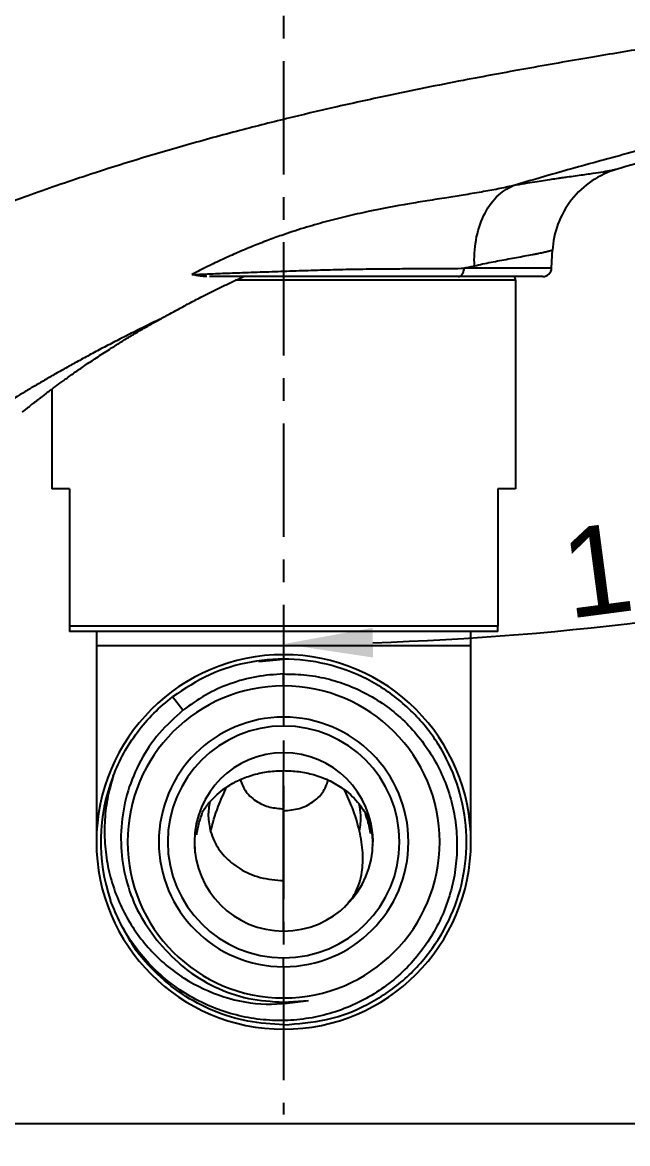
# Model space of a CAD drawing. Header units: millimetres. Extents: x 580 to 1174, y -1119 to -699.
# Drawn here: x 788 to 822, y -973.6 to -910.8 of the extents above; entities that cross this region are included whole.
import ezdxf

# ---------------------------------------------------------------- set-up
doc = ezdxf.new("R2010")
doc.units = ezdxf.units.MM
doc.header["$LTSCALE"] = 0.1
doc.linetypes.add('CENTERX2', pattern=[101.6, 63.5, -12.7, 12.7, -12.7])
doc.layers.get('0').update_dxf_attribs({"lineweight": 13})
doc.layers.add('CENTER', color=1, linetype='CENTERX2')
doc.layers.add('DIM', color=3, linetype='Continuous', lineweight=9)
doc.styles.get("Standard").update_dxf_attribs({"font": 'arial.ttf'})
doc.dimstyles.new('ISO-25', dxfattribs={"dimtxt": 2.5, "dimasz": 2.5, "dimexe": 1.25, "dimexo": 0.625, "dimtad": 1, "dimtxsty": 'Standard', "dimcen": 2.5, "dimadec": 0, "dimazin": 0, "dimtfac": 1, "dimtmove": 0, "dimatfit": 3, "dimfxl": 0, "dimarcsym": 0})

# ---------------------------------------------------------------- blocks, each defined once
blk = doc.blocks.new('*D66')
at = {"layer": 'Defpoints', "color": 0}
for p in [(840, -921.759), (735.48, -972.522), (840, -989.428)]:
    blk.add_point(p, dxfattribs=at)
at = {"layer": 'DIM', "color": 3, "linetype": 'ByBlock', "lineweight": -2}
for p, q in [((840, -922.384), (840, -990.678)), ((735.48, -973.147), (735.48, -990.678)), ((740.48, -989.428), (835, -989.428))]:
    blk.add_line(p, q, dxfattribs=at)
at = {"layer": 'DIM', "color": 3}
for points in [[(740.48, -988.595), (740.48, -990.262), (735.48, -989.428)], [(835, -988.595), (835, -990.262), (840, -989.428)]]:
    blk.add_solid(points, dxfattribs=at)
at = {"layer": 'DIM', "color": 3, "insert": (787.74, -985.799), "char_height": 5, "attachment_point": 5}
blk.add_mtext('104,5', dxfattribs=at)
blk = doc.blocks.new('*D67')
at = {"layer": 'Defpoints', "color": 0}
for p in [(735.48, -972.522), (853.602, -972.522), (853.602, -1006.513)]:
    blk.add_point(p, dxfattribs=at)
at = {"layer": 'DIM', "color": 3, "linetype": 'ByBlock', "lineweight": -2}
for p, q in [((735.48, -973.147), (735.48, -1007.763)), ((853.602, -973.147), (853.602, -1007.763)), ((740.48, -1006.513), (848.602, -1006.513))]:
    blk.add_line(p, q, dxfattribs=at)
at = {"layer": 'DIM', "color": 3}
for points in [[(740.48, -1005.68), (740.48, -1007.347), (735.48, -1006.513)], [(848.602, -1005.68), (848.602, -1007.347), (853.602, -1006.513)]]:
    blk.add_solid(points, dxfattribs=at)
at = {"layer": 'DIM', "color": 3, "insert": (794.541, -1002.884), "char_height": 5, "attachment_point": 5}
blk.add_mtext('118,1', dxfattribs=at)
blk = doc.blocks.new('*D68')
at = {"layer": 'Defpoints', "color": 0}
for p in [(802.687, -862.139), (833.503, -897.513), (816.904, -945.004), (802.687, -972.007), (853.602, -972.522)]:
    blk.add_point(p, dxfattribs=at)
at = {"layer": 'DIM', "color": 3, "linetype": 'ByBlock', "lineweight": -2}
blk.add_arc((802.687, -782.503), 163.122, 271.75629, 283.24342, dxfattribs=at)
at = {"layer": 'DIM', "color": 3}
for points in [[(839.853, -940.479), (840.26, -942.095), (844.906, -940.067)], [(807.699, -946.382), (807.674, -944.715), (802.687, -945.625)]]:
    blk.add_solid(points, dxfattribs=at)
at = {"layer": 'DIM', "color": 3, "insert": (823.564, -941.079), "char_height": 5, "attachment_point": 5, "rotation": 7.49986}
blk.add_mtext('15°', dxfattribs=at)
blk = doc.blocks.new('*D69')
at = {"layer": 'Defpoints', "color": 0}
for p in [(840, -921.759), (879.439, -921.759), (759.27, -972.52)]:
    blk.add_point(p, dxfattribs=at)
at = {"layer": 'DIM', "color": 3, "linetype": 'ByBlock', "lineweight": -2}
for p, q in [((840.625, -921.759), (880.689, -921.759)), ((879.439, -967.52), (879.439, -926.759)), ((759.895, -972.52), (880.689, -972.52))]:
    blk.add_line(p, q, dxfattribs=at)
at = {"layer": 'DIM', "color": 3}
for points in [[(878.606, -926.759), (880.272, -926.759), (879.439, -921.759)], [(878.606, -967.52), (880.272, -967.52), (879.439, -972.52)]]:
    blk.add_solid(points, dxfattribs=at)
at = {"layer": 'DIM', "color": 3, "insert": (875.809, -947.14), "char_height": 5, "attachment_point": 5, "rotation": 90}
blk.add_mtext('50,8', dxfattribs=at)
blk = doc.blocks.new('*D70')
at = {"layer": 'Defpoints', "color": 0}
for p in [(819.961, -853.48), (899.792, -853.48), (759.369, -972.504)]:
    blk.add_point(p, dxfattribs=at)
at = {"layer": 'DIM', "color": 3, "linetype": 'ByBlock', "lineweight": -2}
for p, q in [((820.586, -853.48), (901.042, -853.48)), ((899.792, -967.504), (899.792, -858.48)), ((759.994, -972.504), (901.042, -972.504))]:
    blk.add_line(p, q, dxfattribs=at)
at = {"layer": 'DIM', "color": 3}
for points in [[(898.959, -858.48), (900.626, -858.48), (899.792, -853.48)], [(898.959, -967.504), (900.626, -967.504), (899.792, -972.504)]]:
    blk.add_solid(points, dxfattribs=at)
at = {"layer": 'DIM', "color": 3, "insert": (896.615, -912.992), "char_height": 5, "attachment_point": 5, "rotation": 90}
blk.add_mtext('119', dxfattribs=at)

msp = doc.modelspace()

# ---------------------------------------------------------------- linework, layer by layer
at = {"color": 7, "linetype": 'Continuous', "lineweight": 25}
for p, q in [((817.712, -924.548), (817.767, -923.494)), ((817.712, -924.548), (817.767, -923.494)), ((815.687, -925.222), (799.993, -925.222)), ((815.687, -925.222), (799.993, -925.222)), ((817.213, -925.022), (812.473, -925.022)), ((817.213, -925.022), (812.473, -925.022)), ((815.687, -925.222), (815.687, -936.922)), ((815.687, -925.222), (815.687, -936.922)), ((789.687, -931.334), (789.687, -936.922)), ((789.687, -931.334), (789.687, -936.922)), ((790.687, -936.922), (789.687, -936.922)), ((790.687, -936.922), (789.687, -936.922)), ((790.687, -936.922), (790.687, -944.622)), ((790.687, -936.922), (790.687, -944.622)), ((815.687, -936.922), (814.687, -936.922)), ((814.687, -936.922), (814.687, -944.622)), ((815.687, -936.922), (814.687, -936.922)), ((814.687, -936.922), (814.687, -944.622)), ((814.687, -944.622), (790.687, -944.622)), ((814.687, -944.622), (790.687, -944.622)), ((814.687, -944.922), (790.687, -944.922)), ((814.687, -944.922), (790.687, -944.922)), ((792.187, -944.922), (792.187, -945.722)), ((792.187, -944.922), (792.187, -945.722)), ((802.687, -944.922), (802.687, -945.722)), ((802.687, -944.922), (802.687, -945.722)), ((813.187, -945.722), (813.187, -944.922)), ((813.187, -945.722), (813.187, -944.922)), ((792.187, -945.722), (792.187, -956.722)), ((802.687, -945.722), (792.187, -945.722)), ((792.187, -945.722), (792.187, -956.722)), ((802.687, -945.722), (792.187, -945.722)), ((802.687, -945.722), (802.687, -946.222)), ((813.187, -945.722), (802.687, -945.722)), ((802.687, -945.722), (802.687, -946.222)), ((813.187, -945.722), (802.687, -945.722)), ((813.187, -956.722), (813.187, -945.722)), ((813.187, -956.722), (813.187, -945.722)), ((801.287, -946.61), (802.687, -946.472)), ((801.287, -946.61), (802.687, -946.472)), ((802.687, -947.972), (802.687, -947.303)), ((802.687, -947.972), (802.687, -947.303)), ((797.039, -949.339), (796.459, -948.581)), ((797.039, -949.339), (796.459, -948.581)), ((802.687, -949.722), (802.687, -950.222)), ((802.687, -949.722), (802.687, -950.222)), ((802.687, -951.722), (802.687, -952.722)), ((802.687, -951.722), (802.687, -952.722)), ((802.687, -954.867), (802.687, -952.722)), ((802.687, -954.867), (802.687, -952.722)), ((802.687, -954.971), (802.687, -954.867)), ((802.687, -954.971), (802.687, -954.867)), ((807.276, -955.133), (807.485, -955.594)), ((807.276, -955.133), (807.485, -955.594)), ((797.725, -957.335), (797.702, -956.909)), ((797.725, -957.335), (797.702, -956.909)), ((802.687, -963.722), (802.687, -963.222)), ((802.687, -963.722), (802.687, -963.222)), ((802.687, -965.472), (802.687, -965.713)), ((802.687, -965.472), (802.687, -965.713)), ((802.687, -965.713), (804.071, -965.606)), ((802.687, -965.713), (804.071, -965.606))]:
    msp.add_line(p, q, dxfattribs=at)
at = {"color": 8, "linetype": 'Continuous', "lineweight": 25}
msp.add_line((817.712, -924.548), (812.809, -924.548), dxfattribs=at)
msp.add_line((817.712, -924.548), (812.809, -924.548), dxfattribs=at)
at = {"color": 7, "linetype": 'Continuous', "lineweight": 25}
for centre, radius, start, end in [((817.213, -924.522), 0.5, 270, 357), ((817.213, -924.522), 0.5, 270, 357), ((815.387, -925.222), 0.3, 0, 41.81031), ((815.387, -925.222), 0.3, 0, 41.81031), ((802.687, -956.722), 10.5, 90, 270), ((802.687, -956.722), 10.5, 90, 270), ((802.687, -956.722), 10.5, 270, 90), ((802.687, -956.722), 10.5, 270, 90), ((802.687, -956.722), 8.75, 90, 270), ((802.687, -956.722), 8.75, 90, 270), ((802.687, -956.722), 8.75, 270, 90), ((802.687, -956.722), 8.75, 270, 90), ((802.687, -956.722), 7, 90, 270), ((802.687, -956.722), 7, 90, 270), ((802.687, -956.722), 7, 270, 90), ((802.687, -956.722), 7, 270, 90), ((802.687, -956.722), 6.5, 90, 270), ((802.687, -956.722), 6.5, 90, 270), ((802.687, -956.722), 6.5, 270, 90), ((802.687, -956.722), 6.5, 270, 90), ((802.687, -956.722), 5, 90, 270), ((802.687, -956.722), 5, 90, 270), ((802.687, -956.722), 5, 270, 90), ((802.687, -956.722), 5, 270, 90), ((802.687, -956.722), 10.25, 158.87341, 198.65242), ((802.687, -956.722), 10.25, 158.87341, 198.65242)]:
    msp.add_arc(centre, radius, start, end, dxfattribs=at)
for points, knots in [([(854.704, -909.278), (854.703, -909.278), (854.701, -909.279), (854.691, -909.28), (854.676, -909.28), (854.655, -909.279), (854.628, -909.279), (854.595, -909.278), (854.556, -909.279), (854.511, -909.279), (854.459, -909.279), (854.402, -909.28), (854.338, -909.281), (854.268, -909.282), (854.096, -909.285), (853.769, -909.291), (853.194, -909.297), (852.502, -909.284), (851.694, -909.266), (850.69, -909.248), (849.546, -909.236), (848.214, -909.224), (846.721, -909.192), (845.343, -909.175), (844.17, -909.192), (842.831, -909.236), (841.4, -909.339), (839.825, -909.52), (838.033, -909.767), (836.113, -910.078), (834.078, -910.417), (832.496, -910.679), (830.798, -910.957), (828.638, -911.302), (826.057, -911.712), (823.024, -912.209), (819.792, -912.747), (816.309, -913.353), (812.495, -914.057), (808.907, -914.781), (805.611, -915.504), (802.799, -916.172), (799.979, -916.886), (796.305, -917.888), (792.453, -919.066), (788.795, -920.319), (785.717, -921.462), (782.831, -922.628), (780.281, -923.756), (778.369, -924.653), (776.914, -925.368), (775.511, -926.087), (774.599, -926.581), (774.15, -926.824)], [0, 0, 0, 0, 0.005057, 0.009975, 0.014808, 0.019564, 0.024246, 0.028857, 0.033394, 0.037854, 0.042243, 0.046567, 0.050825, 0.055014, 0.059134, 0.078515, 0.095955, 0.110133, 0.126877, 0.141946, 0.15846, 0.176087, 0.194314, 0.213224, 0.223881, 0.233835, 0.257695, 0.27064, 0.285137, 0.316037, 0.333152, 0.351369, 0.367498, 0.388362, 0.421501, 0.451231, 0.486791, 0.526409, 0.564366, 0.610928, 0.643547, 0.672359, 0.703382, 0.736637, 0.794239, 0.832248, 0.860359, 0.899293, 0.931801, 0.949556, 0.96684, 0.983654, 1, 1, 1, 1]), ([(854.704, -909.278), (854.703, -909.278), (854.701, -909.279), (854.691, -909.28), (854.676, -909.28), (854.655, -909.279), (854.628, -909.279), (854.595, -909.278), (854.556, -909.279), (854.511, -909.279), (854.459, -909.279), (854.402, -909.28), (854.338, -909.281), (854.268, -909.282), (854.096, -909.285), (853.769, -909.291), (853.194, -909.297), (852.502, -909.284), (851.694, -909.266), (850.69, -909.248), (849.546, -909.236), (848.214, -909.224), (846.721, -909.192), (845.343, -909.175), (844.17, -909.192), (842.831, -909.236), (841.4, -909.339), (839.825, -909.52), (838.033, -909.767), (836.113, -910.078), (834.078, -910.417), (832.496, -910.679), (830.798, -910.957), (828.638, -911.302), (826.057, -911.712), (823.024, -912.209), (819.792, -912.747), (816.309, -913.353), (812.495, -914.057), (808.907, -914.781), (805.611, -915.504), (802.799, -916.172), (799.979, -916.886), (796.305, -917.888), (792.453, -919.066), (788.795, -920.319), (785.717, -921.462), (782.831, -922.628), (780.281, -923.756), (778.369, -924.653), (776.914, -925.368), (775.511, -926.087), (774.599, -926.581), (774.15, -926.824)], [0, 0, 0, 0, 0.005057, 0.009975, 0.014808, 0.019564, 0.024246, 0.028857, 0.033394, 0.037854, 0.042243, 0.046567, 0.050825, 0.055014, 0.059134, 0.078515, 0.095955, 0.110133, 0.126877, 0.141946, 0.15846, 0.176087, 0.194314, 0.213224, 0.223881, 0.233835, 0.257695, 0.27064, 0.285137, 0.316037, 0.333152, 0.351369, 0.367498, 0.388362, 0.421501, 0.451231, 0.486791, 0.526409, 0.564366, 0.610928, 0.643547, 0.672359, 0.703382, 0.736637, 0.794239, 0.832248, 0.860359, 0.899293, 0.931801, 0.949556, 0.96684, 0.983654, 1, 1, 1, 1]), ([(821.327, -919.015), (821.324, -919.016), (821.32, -919.017), (821.304, -919.021), (821.281, -919.027), (821.254, -919.034), (821.221, -919.041), (821.175, -919.052), (821.095, -919.069), (820.906, -919.107), (820.514, -919.175), (819.872, -919.269), (819.198, -919.362), (818.643, -919.44), (818.307, -919.488), (818.015, -919.53), (817.678, -919.58), (817.252, -919.644), (816.756, -919.722), (816.185, -919.815), (815.761, -919.89), (815.54, -919.929)], [0, 0, 0, 0, 0.0284411, 0.0556739, 0.0816667, 0.1064108, 0.1299069, 0.1561228, 0.1936325, 0.2563716, 0.3791359, 0.4994519, 0.619914, 0.6811082, 0.7156284, 0.7431056, 0.7841733, 0.830369, 0.8817081, 0.9382086, 1, 1, 1, 1]), ([(821.327, -919.015), (821.324, -919.016), (821.32, -919.017), (821.304, -919.021), (821.281, -919.027), (821.254, -919.034), (821.221, -919.041), (821.175, -919.052), (821.095, -919.069), (820.906, -919.107), (820.514, -919.175), (819.872, -919.269), (819.198, -919.362), (818.643, -919.44), (818.307, -919.488), (818.015, -919.53), (817.678, -919.58), (817.252, -919.644), (816.756, -919.722), (816.185, -919.815), (815.761, -919.89), (815.54, -919.929)], [0, 0, 0, 0, 0.0284411, 0.0556739, 0.0816667, 0.1064108, 0.1299069, 0.1561228, 0.1936325, 0.2563716, 0.3791359, 0.4994519, 0.619914, 0.6811082, 0.7156284, 0.7431056, 0.7841733, 0.830369, 0.8817081, 0.9382086, 1, 1, 1, 1]), ([(821.327, -919.015), (820.866, -919.153), (820.404, -919.365), (819.546, -919.939), (819.153, -920.301), (818.5, -921.132), (818.241, -921.6), (817.886, -922.567), (817.79, -923.065), (817.765, -923.544)], [0, 0, 0, 0, 0.25, 0.25, 0.5, 0.5, 0.75, 0.75, 1, 1, 1, 1]), ([(821.327, -919.015), (820.866, -919.153), (820.404, -919.365), (819.546, -919.939), (819.153, -920.301), (818.5, -921.132), (818.241, -921.6), (817.886, -922.567), (817.79, -923.065), (817.765, -923.544)], [0, 0, 0, 0, 0.25, 0.25, 0.5, 0.5, 0.75, 0.75, 1, 1, 1, 1]), ([(815.54, -919.929), (815.406, -919.959), (815.13, -920.02), (814.701, -920.108), (814.248, -920.194), (813.6, -920.311), (812.796, -920.445), (811.784, -920.606), (810.772, -920.766), (809.304, -921.009), (807.787, -921.289), (806.215, -921.641), (805.009, -921.947), (803.797, -922.299), (802.716, -922.654), (801.764, -923), (800.941, -923.322), (800.105, -923.673), (799.257, -924.054), (798.399, -924.462), (797.83, -924.754), (797.542, -924.901)], [0, 0, 0, 0, 0.024228, 0.049581, 0.076082, 0.103756, 0.16208, 0.213291, 0.273669, 0.329586, 0.453439, 0.518715, 0.582814, 0.647926, 0.715083, 0.759507, 0.805182, 0.852103, 0.900252, 0.94956, 1, 1, 1, 1]), ([(815.54, -919.929), (815.406, -919.959), (815.13, -920.02), (814.701, -920.108), (814.248, -920.194), (813.6, -920.311), (812.796, -920.445), (811.784, -920.606), (810.772, -920.766), (809.304, -921.009), (807.787, -921.289), (806.215, -921.641), (805.009, -921.947), (803.797, -922.299), (802.716, -922.654), (801.764, -923), (800.941, -923.322), (800.105, -923.673), (799.257, -924.054), (798.399, -924.462), (797.83, -924.754), (797.542, -924.901)], [0, 0, 0, 0, 0.024228, 0.049581, 0.076082, 0.103756, 0.16208, 0.213291, 0.273669, 0.329586, 0.453439, 0.518715, 0.582814, 0.647926, 0.715083, 0.759507, 0.805182, 0.852103, 0.900252, 0.94956, 1, 1, 1, 1]), ([(813.386, -924.434), (813.362, -923.955), (813.388, -923.457), (813.558, -922.491), (813.703, -922.024), (814.099, -921.197), (814.349, -920.838), (814.912, -920.27), (815.224, -920.062), (815.54, -919.929)], [0, 0, 0, 0, 0.25, 0.25, 0.5, 0.5, 0.75, 0.75, 1, 1, 1, 1]), ([(813.386, -924.434), (813.362, -923.955), (813.388, -923.457), (813.558, -922.491), (813.703, -922.024), (814.099, -921.197), (814.349, -920.838), (814.912, -920.27), (815.224, -920.062), (815.54, -919.929)], [0, 0, 0, 0, 0.25, 0.25, 0.5, 0.5, 0.75, 0.75, 1, 1, 1, 1]), ([(817.765, -923.544), (817.764, -923.544), (817.762, -923.545), (817.747, -923.55), (817.723, -923.558), (817.686, -923.569), (817.636, -923.583), (817.572, -923.6), (817.493, -923.62), (817.396, -923.643), (817.282, -923.669), (817.148, -923.699), (816.993, -923.731), (816.817, -923.767), (816.562, -923.816), (816.215, -923.88), (815.764, -923.962), (815.293, -924.048), (814.812, -924.137), (814.331, -924.23), (813.86, -924.327), (813.54, -924.399), (813.386, -924.434)], [0, 0, 0, 0, 0.030798, 0.06288, 0.096249, 0.130907, 0.166853, 0.204088, 0.242615, 0.282432, 0.32354, 0.36594, 0.409631, 0.454615, 0.500889, 0.586897, 0.667986, 0.744163, 0.815439, 0.881826, 0.94334, 1, 1, 1, 1]), ([(817.765, -923.544), (817.764, -923.544), (817.762, -923.545), (817.747, -923.55), (817.723, -923.558), (817.686, -923.569), (817.636, -923.583), (817.572, -923.6), (817.493, -923.62), (817.396, -923.643), (817.282, -923.669), (817.148, -923.699), (816.993, -923.731), (816.817, -923.767), (816.562, -923.816), (816.215, -923.88), (815.764, -923.962), (815.293, -924.048), (814.812, -924.137), (814.331, -924.23), (813.86, -924.327), (813.54, -924.399), (813.386, -924.434)], [0, 0, 0, 0, 0.030798, 0.06288, 0.096249, 0.130907, 0.166853, 0.204088, 0.242615, 0.282432, 0.32354, 0.36594, 0.409631, 0.454615, 0.500889, 0.586897, 0.667986, 0.744163, 0.815439, 0.881826, 0.94334, 1, 1, 1, 1]), ([(797.542, -924.901), (797.587, -924.901), (797.68, -924.901), (797.827, -924.898), (797.986, -924.893), (798.155, -924.887), (798.336, -924.879), (798.528, -924.87), (798.835, -924.855), (799.262, -924.837), (799.814, -924.815), (800.625, -924.787), (801.702, -924.751), (803.047, -924.702), (804.426, -924.658), (805.859, -924.618), (807.366, -924.59), (808.791, -924.581), (809.917, -924.569), (810.656, -924.568), (811.141, -924.567), (811.601, -924.57), (812.165, -924.573), (812.576, -924.557), (812.809, -924.548)], [0, 0, 0, 0, 0.009373, 0.019314, 0.029836, 0.040948, 0.052657, 0.064967, 0.077878, 0.111461, 0.145931, 0.181269, 0.262421, 0.344915, 0.429039, 0.5168, 0.61137, 0.714083, 0.794944, 0.841037, 0.870866, 0.900655, 0.943589, 1, 1, 1, 1]), ([(797.542, -924.901), (797.587, -924.901), (797.68, -924.901), (797.827, -924.898), (797.986, -924.893), (798.155, -924.887), (798.336, -924.879), (798.528, -924.87), (798.835, -924.855), (799.262, -924.837), (799.814, -924.815), (800.625, -924.787), (801.702, -924.751), (803.047, -924.702), (804.426, -924.658), (805.859, -924.618), (807.366, -924.59), (808.791, -924.581), (809.917, -924.569), (810.656, -924.568), (811.141, -924.567), (811.601, -924.57), (812.165, -924.573), (812.576, -924.557), (812.809, -924.548)], [0, 0, 0, 0, 0.009373, 0.019314, 0.029836, 0.040948, 0.052657, 0.064967, 0.077878, 0.111461, 0.145931, 0.181269, 0.262421, 0.344915, 0.429039, 0.5168, 0.61137, 0.714083, 0.794944, 0.841037, 0.870866, 0.900655, 0.943589, 1, 1, 1, 1]), ([(812.473, -925.022), (812.511, -925.022), (812.553, -925.011), (812.633, -924.966), (812.672, -924.93), (812.737, -924.838), (812.763, -924.783), (812.798, -924.666), (812.807, -924.605), (812.809, -924.548)], [0, 0, 0, 0, 0.25, 0.25, 0.5, 0.5, 0.75, 0.75, 1, 1, 1, 1]), ([(812.473, -925.022), (812.511, -925.022), (812.553, -925.011), (812.633, -924.966), (812.672, -924.93), (812.737, -924.838), (812.763, -924.783), (812.798, -924.666), (812.807, -924.605), (812.809, -924.548)], [0, 0, 0, 0, 0.25, 0.25, 0.5, 0.5, 0.75, 0.75, 1, 1, 1, 1]), ([(813.386, -924.434), (813.294, -924.454), (813.105, -924.496), (812.909, -924.53), (812.809, -924.548)], [0, 0, 0, 0, 0.490586, 1, 1, 1, 1]), ([(813.386, -924.434), (813.294, -924.454), (813.105, -924.496), (812.909, -924.53), (812.809, -924.548)], [0, 0, 0, 0, 0.490586, 1, 1, 1, 1]), ([(795.758, -927.407), (795.863, -927.349), (796.072, -927.233), (796.391, -927.058), (796.713, -926.882), (797.038, -926.707), (797.367, -926.531), (797.699, -926.356), (798.12, -926.137), (798.63, -925.878), (799.231, -925.582), (799.83, -925.296), (800.234, -925.113), (800.434, -925.022)], [0, 0, 0, 0, 0.071888, 0.143722, 0.215527, 0.287327, 0.359148, 0.431016, 0.502955, 0.629971, 0.755055, 0.87835, 1, 1, 1, 1]), ([(795.758, -927.407), (795.863, -927.349), (796.072, -927.233), (796.391, -927.058), (796.713, -926.882), (797.038, -926.707), (797.367, -926.531), (797.699, -926.356), (798.12, -926.137), (798.63, -925.878), (799.231, -925.582), (799.83, -925.296), (800.234, -925.113), (800.434, -925.022)], [0, 0, 0, 0, 0.071888, 0.143722, 0.215527, 0.287327, 0.359148, 0.431016, 0.502955, 0.629971, 0.755055, 0.87835, 1, 1, 1, 1]), ([(798.374, -925.012), (798.257, -925.009), (797.966, -924.999), (797.7, -924.938), (797.542, -924.901)], [0, 0, 0, 0, 0.403333, 1, 1, 1, 1]), ([(798.374, -925.012), (798.257, -925.009), (797.966, -924.999), (797.7, -924.938), (797.542, -924.901)], [0, 0, 0, 0, 0.403333, 1, 1, 1, 1]), ([(812.473, -925.022), (812.382, -925.022), (812.2, -925.022), (811.919, -925.022), (811.631, -925.022), (811.336, -925.022), (811.033, -925.022), (810.724, -925.022), (810.407, -925.022), (810.083, -925.022), (809.752, -925.022), (808.985, -925.022), (807.728, -925.022), (806.258, -925.022), (805.035, -925.022), (804.114, -925.022), (803.166, -925.022), (802.233, -925.022), (801.446, -925.022), (800.824, -925.022), (800.292, -925.022), (799.72, -925.022), (799.108, -925.022), (798.721, -925.022), (798.535, -925.022)], [0, 0, 0, 0, 0.024291, 0.048651, 0.073099, 0.09765, 0.122323, 0.147132, 0.172094, 0.197225, 0.222542, 0.248058, 0.370896, 0.496877, 0.555398, 0.621646, 0.684304, 0.747185, 0.810254, 0.84339, 0.873407, 0.918501, 0.960672, 1, 1, 1, 1]), ([(812.473, -925.022), (812.382, -925.022), (812.2, -925.022), (811.919, -925.022), (811.631, -925.022), (811.336, -925.022), (811.033, -925.022), (810.724, -925.022), (810.407, -925.022), (810.083, -925.022), (809.752, -925.022), (808.985, -925.022), (807.728, -925.022), (806.258, -925.022), (805.035, -925.022), (804.114, -925.022), (803.166, -925.022), (802.233, -925.022), (801.446, -925.022), (800.824, -925.022), (800.292, -925.022), (799.72, -925.022), (799.108, -925.022), (798.721, -925.022), (798.535, -925.022)], [0, 0, 0, 0, 0.024291, 0.048651, 0.073099, 0.09765, 0.122323, 0.147132, 0.172094, 0.197225, 0.222542, 0.248058, 0.370896, 0.496877, 0.555398, 0.621646, 0.684304, 0.747185, 0.810254, 0.84339, 0.873407, 0.918501, 0.960672, 1, 1, 1, 1]), ([(795.758, -927.407), (795.465, -927.548), (794.89, -927.827), (794.045, -928.248), (793.233, -928.662), (792.454, -929.069), (791.707, -929.468), (790.994, -929.857), (790.314, -930.236), (789.667, -930.604), (789.054, -930.959), (788.475, -931.302), (787.659, -931.792), (786.613, -932.441), (785.35, -933.259), (784.137, -934.078), (782.975, -934.897), (781.864, -935.711), (781.15, -936.263), (780.799, -936.535)], [0, 0, 0, 0, 0.0554591, 0.1091454, 0.1610281, 0.2110705, 0.259234, 0.3054843, 0.3497914, 0.3921287, 0.432473, 0.4708039, 0.5071049, 0.5951224, 0.6808926, 0.7643389, 0.8453896, 0.9239678, 1, 1, 1, 1]), ([(795.758, -927.407), (795.465, -927.548), (794.89, -927.827), (794.045, -928.248), (793.233, -928.662), (792.454, -929.069), (791.707, -929.468), (790.994, -929.857), (790.314, -930.236), (789.667, -930.604), (789.054, -930.959), (788.475, -931.302), (787.659, -931.792), (786.613, -932.441), (785.35, -933.259), (784.137, -934.078), (782.975, -934.897), (781.864, -935.711), (781.15, -936.263), (780.799, -936.535)], [0, 0, 0, 0, 0.0554591, 0.1091454, 0.1610281, 0.2110705, 0.259234, 0.3054843, 0.3497914, 0.3921287, 0.432473, 0.4708039, 0.5071049, 0.5951224, 0.6808926, 0.7643389, 0.8453896, 0.9239678, 1, 1, 1, 1]), ([(788.04, -932.607), (788.04, -932.607), (788.042, -932.605), (788.054, -932.596), (788.074, -932.58), (788.103, -932.557), (788.139, -932.528), (788.184, -932.493), (788.237, -932.45), (788.299, -932.401), (788.369, -932.346), (788.449, -932.283), (788.537, -932.214), (788.635, -932.137), (788.743, -932.053), (788.86, -931.962), (788.988, -931.864), (789.126, -931.758), (789.275, -931.644), (789.436, -931.523), (789.607, -931.394), (789.791, -931.257), (789.986, -931.113), (790.195, -930.96), (790.508, -930.733), (790.946, -930.42), (791.538, -930.008), (792.193, -929.566), (792.834, -929.149), (793.438, -928.767), (793.986, -928.431), (794.554, -928.091), (795.144, -927.749), (795.552, -927.521), (795.758, -927.407)], [0, 0, 0, 0, 0.02001, 0.040132, 0.060379, 0.080764, 0.101299, 0.121999, 0.142877, 0.163948, 0.18523, 0.206737, 0.228488, 0.250502, 0.272799, 0.2954, 0.318326, 0.341602, 0.365251, 0.389299, 0.413773, 0.4387, 0.464108, 0.490027, 0.516487, 0.576518, 0.638114, 0.701725, 0.767806, 0.813914, 0.860041, 0.906337, 0.952945, 1, 1, 1, 1]), ([(788.04, -932.607), (788.04, -932.607), (788.042, -932.605), (788.054, -932.596), (788.074, -932.58), (788.103, -932.557), (788.139, -932.528), (788.184, -932.493), (788.237, -932.45), (788.299, -932.401), (788.369, -932.346), (788.449, -932.283), (788.537, -932.214), (788.635, -932.137), (788.743, -932.053), (788.86, -931.962), (788.988, -931.864), (789.126, -931.758), (789.275, -931.644), (789.436, -931.523), (789.607, -931.394), (789.791, -931.257), (789.986, -931.113), (790.195, -930.96), (790.508, -930.733), (790.946, -930.42), (791.538, -930.008), (792.193, -929.566), (792.834, -929.149), (793.438, -928.767), (793.986, -928.431), (794.554, -928.091), (795.144, -927.749), (795.552, -927.521), (795.758, -927.407)], [0, 0, 0, 0, 0.02001, 0.040132, 0.060379, 0.080764, 0.101299, 0.121999, 0.142877, 0.163948, 0.18523, 0.206737, 0.228488, 0.250502, 0.272799, 0.2954, 0.318326, 0.341602, 0.365251, 0.389299, 0.413773, 0.4387, 0.464108, 0.490027, 0.516487, 0.576518, 0.638114, 0.701725, 0.767806, 0.813914, 0.860041, 0.906337, 0.952945, 1, 1, 1, 1]), ([(790.687, -944.622), (790.687, -944.634), (790.687, -944.659), (790.687, -944.707), (790.687, -944.787), (790.687, -944.901), (790.687, -944.913), (790.687, -944.922)], [0, 0, 0, 0, 0.038584, 0.080492, 0.166478, 0.392925, 1, 1, 1, 1]), ([(790.687, -944.622), (790.687, -944.634), (790.687, -944.659), (790.687, -944.707), (790.687, -944.787), (790.687, -944.901), (790.687, -944.913), (790.687, -944.922)], [0, 0, 0, 0, 0.038584, 0.080492, 0.166478, 0.392925, 1, 1, 1, 1]), ([(814.687, -944.922), (814.687, -944.913), (814.687, -944.901), (814.687, -944.786), (814.687, -944.707), (814.687, -944.659), (814.687, -944.634), (814.687, -944.622)], [0, 0, 0, 0, 0.6070575, 0.8344018, 0.9202345, 0.9617165, 1, 1, 1, 1]), ([(814.687, -944.922), (814.687, -944.913), (814.687, -944.901), (814.687, -944.786), (814.687, -944.707), (814.687, -944.659), (814.687, -944.634), (814.687, -944.622)], [0, 0, 0, 0, 0.6070575, 0.8344018, 0.9202345, 0.9617165, 1, 1, 1, 1]), ([(802.687, -966.972), (803.498, -966.916), (805.118, -966.804), (807.413, -965.919), (809.443, -964.56), (811.095, -962.751), (812.277, -960.607), (812.921, -958.245), (812.992, -955.798), (812.487, -953.403), (811.433, -951.193), (809.889, -949.293), (807.942, -947.809), (805.701, -946.824), (803.29, -946.391), (800.852, -946.545), (798.491, -947.237), (797.136, -948.133), (796.459, -948.581)], [0, 0, 0, 0, 0.0625, 0.125, 0.1875, 0.25, 0.3125, 0.375, 0.4375, 0.5, 0.5625, 0.625, 0.6875, 0.75, 0.8125, 0.875, 0.9375, 1, 1, 1, 1]), ([(802.687, -966.972), (803.498, -966.916), (805.118, -966.804), (807.413, -965.919), (809.443, -964.56), (811.095, -962.751), (812.277, -960.607), (812.921, -958.245), (812.992, -955.798), (812.487, -953.403), (811.433, -951.193), (809.889, -949.293), (807.942, -947.809), (805.701, -946.824), (803.29, -946.391), (800.852, -946.545), (798.491, -947.237), (797.136, -948.133), (796.459, -948.581)], [0, 0, 0, 0, 0.0625, 0.125, 0.1875, 0.25, 0.3125, 0.375, 0.4375, 0.5, 0.5625, 0.625, 0.6875, 0.75, 0.8125, 0.875, 0.9375, 1, 1, 1, 1]), ([(802.687, -947.303), (803.119, -947.311), (803.982, -947.328), (805.26, -947.578), (806.496, -947.989), (807.667, -948.57), (808.751, -949.307), (809.727, -950.187), (810.575, -951.196), (811.279, -952.314), (811.826, -953.52), (812.203, -954.794), (812.403, -956.111), (812.421, -957.447), (812.257, -958.775), (811.911, -960.073), (811.389, -961.314), (810.701, -962.475), (809.858, -963.534), (808.876, -964.471), (807.773, -965.266), (806.567, -965.905), (805.283, -966.374), (803.942, -966.664), (802.572, -966.769), (801.196, -966.684), (799.841, -966.412), (798.533, -965.956), (797.296, -965.324), (796.154, -964.526), (795.129, -963.578), (794.244, -962.494), (793.501, -961.301), (793.151, -960.434), (792.976, -960)], [0, 0, 0, 0, 0.029972, 0.060026, 0.090163, 0.120382, 0.150684, 0.181068, 0.211534, 0.242083, 0.272715, 0.303429, 0.334225, 0.365104, 0.396065, 0.427109, 0.458236, 0.489444, 0.520736, 0.552109, 0.583565, 0.615104, 0.646725, 0.678429, 0.710215, 0.742083, 0.774034, 0.806068, 0.838184, 0.870382, 0.902663, 0.935026, 0.967472, 1, 1, 1, 1]), ([(802.687, -947.303), (803.119, -947.311), (803.982, -947.328), (805.26, -947.578), (806.496, -947.989), (807.667, -948.57), (808.751, -949.307), (809.727, -950.187), (810.575, -951.196), (811.279, -952.314), (811.826, -953.52), (812.203, -954.794), (812.403, -956.111), (812.421, -957.447), (812.257, -958.775), (811.911, -960.073), (811.389, -961.314), (810.701, -962.475), (809.858, -963.534), (808.876, -964.471), (807.773, -965.266), (806.567, -965.905), (805.283, -966.374), (803.942, -966.664), (802.572, -966.769), (801.196, -966.684), (799.841, -966.412), (798.533, -965.956), (797.296, -965.324), (796.154, -964.526), (795.129, -963.578), (794.244, -962.494), (793.501, -961.301), (793.151, -960.434), (792.976, -960)], [0, 0, 0, 0, 0.029972, 0.060026, 0.090163, 0.120382, 0.150684, 0.181068, 0.211534, 0.242083, 0.272715, 0.303429, 0.334225, 0.365104, 0.396065, 0.427109, 0.458236, 0.489444, 0.520736, 0.552109, 0.583565, 0.615104, 0.646725, 0.678429, 0.710215, 0.742083, 0.774034, 0.806068, 0.838184, 0.870382, 0.902663, 0.935026, 0.967472, 1, 1, 1, 1]), ([(802.687, -947.303), (802.176, -947.337), (801.155, -947.405), (799.675, -947.825), (798.274, -948.446), (797.45, -949.042), (797.039, -949.339)], [0, 0, 0, 0, 0.251239, 0.501652, 0.751239, 1, 1, 1, 1]), ([(802.687, -947.303), (802.176, -947.337), (801.155, -947.405), (799.675, -947.825), (798.274, -948.446), (797.45, -949.042), (797.039, -949.339)], [0, 0, 0, 0, 0.251239, 0.501652, 0.751239, 1, 1, 1, 1]), ([(793.126, -953.027), (793.312, -952.596), (793.685, -951.735), (794.463, -950.557), (795.375, -949.48), (796.097, -948.881), (796.459, -948.581)], [0, 0, 0, 0, 0.25, 0.5, 0.75, 1, 1, 1, 1]), ([(793.126, -953.027), (793.312, -952.596), (793.685, -951.735), (794.463, -950.557), (795.375, -949.48), (796.097, -948.881), (796.459, -948.581)], [0, 0, 0, 0, 0.25, 0.5, 0.75, 1, 1, 1, 1]), ([(797.039, -949.339), (796.577, -949.754), (795.656, -950.58), (794.624, -952.134), (793.905, -953.838), (793.546, -955.647), (793.551, -957.484), (793.926, -959.271), (794.627, -960.959), (795.355, -961.922), (795.718, -962.403)], [0, 0, 0, 0, 0.1268132, 0.2531084, 0.3788856, 0.5041446, 0.6288856, 0.7531084, 0.8768133, 1, 1, 1, 1]), ([(797.039, -949.339), (796.577, -949.754), (795.656, -950.58), (794.624, -952.134), (793.905, -953.838), (793.546, -955.647), (793.551, -957.484), (793.926, -959.271), (794.627, -960.959), (795.355, -961.922), (795.718, -962.403)], [0, 0, 0, 0, 0.1268132, 0.2531084, 0.3788856, 0.5041446, 0.6288856, 0.7531084, 0.8768133, 1, 1, 1, 1]), ([(793.126, -953.027), (793.006, -953.457), (792.767, -954.314), (792.625, -955.64), (792.647, -956.96), (792.842, -958.256), (793.202, -959.506), (793.887, -961.073), (795.105, -962.823), (797.036, -964.451), (799.284, -965.492), (801.697, -965.951), (803.284, -965.721), (804.071, -965.606)], [0, 0, 0, 0, 0.066389, 0.132271, 0.197645, 0.262511, 0.326869, 0.39072, 0.516627, 0.640509, 0.762365, 0.882195, 1, 1, 1, 1]), ([(793.126, -953.027), (793.006, -953.457), (792.767, -954.314), (792.625, -955.64), (792.647, -956.96), (792.842, -958.256), (793.202, -959.506), (793.887, -961.073), (795.105, -962.823), (797.036, -964.451), (799.284, -965.492), (801.697, -965.951), (803.284, -965.721), (804.071, -965.606)], [0, 0, 0, 0, 0.066389, 0.132271, 0.197645, 0.262511, 0.326869, 0.39072, 0.516627, 0.640509, 0.762365, 0.882195, 1, 1, 1, 1]), ([(800.245, -953.227), (800.496, -953.128), (800.994, -952.931), (801.831, -952.758), (802.405, -952.734), (802.687, -952.722)], [0, 0, 0, 0, 0.341079, 0.67544, 1, 1, 1, 1]), ([(800.245, -953.227), (800.496, -953.128), (800.994, -952.931), (801.831, -952.758), (802.405, -952.734), (802.687, -952.722)], [0, 0, 0, 0, 0.341079, 0.67544, 1, 1, 1, 1]), ([(802.687, -952.722), (802.97, -952.733), (803.545, -952.757), (804.396, -952.94), (804.927, -953.134), (805.185, -953.253), (805.188, -953.254)], [0, 0, 0, 0, 0.315889, 0.641442, 0.996411, 1, 1, 1, 1]), ([(802.687, -952.722), (802.97, -952.733), (803.545, -952.757), (804.396, -952.94), (804.927, -953.134), (805.185, -953.253), (805.188, -953.254)], [0, 0, 0, 0, 0.315889, 0.641442, 0.996411, 1, 1, 1, 1]), ([(798.549, -954.476), (798.816, -954.2), (799.101, -953.904), (799.475, -953.653), (799.499, -953.637)], [0, 0, 0, 0, 0.936656, 1, 1, 1, 1]), ([(798.549, -954.476), (798.816, -954.2), (799.101, -953.904), (799.475, -953.653), (799.499, -953.637)], [0, 0, 0, 0, 0.936656, 1, 1, 1, 1]), ([(798.589, -956.14), (798.713, -955.679), (798.931, -954.86), (799.326, -954.009), (799.499, -953.637)], [0, 0, 0, 0, 0.564132, 1, 1, 1, 1]), ([(798.589, -956.14), (798.713, -955.679), (798.931, -954.86), (799.326, -954.009), (799.499, -953.637)], [0, 0, 0, 0, 0.564132, 1, 1, 1, 1]), ([(799.499, -953.637), (799.722, -953.501), (799.96, -953.356), (800.228, -953.235), (800.245, -953.227)], [0, 0, 0, 0, 0.937097, 1, 1, 1, 1]), ([(799.499, -953.637), (799.722, -953.501), (799.96, -953.356), (800.228, -953.235), (800.245, -953.227)], [0, 0, 0, 0, 0.937097, 1, 1, 1, 1]), ([(800.245, -953.228), (800.34, -953.465), (800.54, -953.971), (801.169, -954.486), (801.908, -954.809), (802.424, -954.847), (802.687, -954.867)], [0, 0, 0, 0, 0.241593, 0.514925, 0.751724, 1, 1, 1, 1]), ([(800.245, -953.228), (800.34, -953.465), (800.54, -953.971), (801.169, -954.486), (801.908, -954.809), (802.424, -954.847), (802.687, -954.867)], [0, 0, 0, 0, 0.241593, 0.514925, 0.751724, 1, 1, 1, 1]), ([(802.687, -954.971), (802.987, -954.946), (803.569, -954.898), (804.325, -954.524), (804.921, -953.982), (805.098, -953.498), (805.188, -953.254)], [0, 0, 0, 0, 0.2726307, 0.5297728, 0.7625266, 1, 1, 1, 1]), ([(802.687, -954.971), (802.987, -954.946), (803.569, -954.898), (804.325, -954.524), (804.921, -953.982), (805.098, -953.498), (805.188, -953.254)], [0, 0, 0, 0, 0.2726307, 0.5297728, 0.7625266, 1, 1, 1, 1]), ([(805.188, -953.254), (805.452, -953.39), (805.773, -953.556), (806.042, -953.753), (806.089, -953.787)], [0, 0, 0, 0, 0.824921, 1, 1, 1, 1]), ([(805.188, -953.254), (805.452, -953.39), (805.773, -953.556), (806.042, -953.753), (806.089, -953.787)], [0, 0, 0, 0, 0.824921, 1, 1, 1, 1]), ([(806.089, -953.787), (806.244, -953.911), (806.56, -954.163), (806.798, -954.447), (806.92, -954.592)], [0, 0, 0, 0, 0.489868, 1, 1, 1, 1]), ([(806.943, -956.111), (806.827, -955.682), (806.622, -954.921), (806.251, -954.132), (806.089, -953.787)], [0, 0, 0, 0, 0.562853, 1, 1, 1, 1]), ([(806.089, -953.787), (806.244, -953.911), (806.56, -954.163), (806.798, -954.447), (806.92, -954.592)], [0, 0, 0, 0, 0.489868, 1, 1, 1, 1]), ([(806.943, -956.111), (806.827, -955.682), (806.622, -954.921), (806.251, -954.132), (806.089, -953.787)], [0, 0, 0, 0, 0.562853, 1, 1, 1, 1]), ([(798.143, -955.054), (798.156, -955.032), (798.271, -954.834), (798.418, -954.644), (798.549, -954.476)], [0, 0, 0, 0, 0.115101, 1, 1, 1, 1]), ([(798.143, -955.054), (798.156, -955.032), (798.271, -954.834), (798.418, -954.644), (798.549, -954.476)], [0, 0, 0, 0, 0.115101, 1, 1, 1, 1]), ([(798.549, -954.476), (798.502, -954.741), (798.407, -955.287), (798.527, -955.85), (798.589, -956.14)], [0, 0, 0, 0, 0.484908, 1, 1, 1, 1]), ([(798.549, -954.476), (798.502, -954.741), (798.407, -955.287), (798.527, -955.85), (798.589, -956.14)], [0, 0, 0, 0, 0.484908, 1, 1, 1, 1]), ([(802.687, -958.889), (802.687, -958.293), (802.687, -957.122), (802.687, -955.679), (802.687, -954.971)], [0, 0, 0, 0, 0.508952, 1, 1, 1, 1]), ([(802.687, -958.889), (802.687, -958.293), (802.687, -957.122), (802.687, -955.679), (802.687, -954.971)], [0, 0, 0, 0, 0.508952, 1, 1, 1, 1]), ([(806.92, -954.592), (807.015, -954.722), (807.146, -954.9), (807.248, -955.084), (807.276, -955.133)], [0, 0, 0, 0, 0.732166, 1, 1, 1, 1]), ([(806.943, -956.111), (806.985, -955.814), (807.059, -955.295), (806.962, -954.803), (806.92, -954.592)], [0, 0, 0, 0, 0.57101, 1, 1, 1, 1]), ([(806.92, -954.592), (807.015, -954.722), (807.146, -954.9), (807.248, -955.084), (807.276, -955.133)], [0, 0, 0, 0, 0.732166, 1, 1, 1, 1]), ([(806.943, -956.111), (806.985, -955.814), (807.059, -955.295), (806.962, -954.803), (806.92, -954.592)], [0, 0, 0, 0, 0.57101, 1, 1, 1, 1]), ([(797.811, -956.328), (797.852, -956.093), (797.925, -955.671), (798.076, -955.244), (798.143, -955.054)], [0, 0, 0, 0, 0.556621, 1, 1, 1, 1]), ([(797.811, -956.328), (797.852, -956.093), (797.925, -955.671), (798.076, -955.244), (798.143, -955.054)], [0, 0, 0, 0, 0.556621, 1, 1, 1, 1]), ([(807.565, -956.252), (807.528, -956.045), (807.46, -955.674), (807.333, -955.299), (807.276, -955.133)], [0, 0, 0, 0, 0.556834, 1, 1, 1, 1]), ([(807.565, -956.252), (807.528, -956.045), (807.46, -955.674), (807.333, -955.299), (807.276, -955.133)], [0, 0, 0, 0, 0.556834, 1, 1, 1, 1]), ([(807.565, -956.252), (807.557, -956.126), (807.541, -955.903), (807.502, -955.688), (807.485, -955.594)], [0, 0, 0, 0, 0.561114, 1, 1, 1, 1]), ([(807.565, -956.252), (807.557, -956.126), (807.541, -955.903), (807.502, -955.688), (807.485, -955.594)], [0, 0, 0, 0, 0.561114, 1, 1, 1, 1]), ([(798.589, -956.14), (798.651, -956.318), (798.821, -956.811), (799.35, -957.567), (800.234, -958.283), (801.386, -958.789), (802.244, -958.855), (802.687, -958.889)], [0, 0, 0, 0, 0.106836, 0.296859, 0.513658, 0.748675, 1, 1, 1, 1]), ([(798.589, -956.14), (798.651, -956.318), (798.821, -956.811), (799.35, -957.567), (800.234, -958.283), (801.386, -958.789), (802.244, -958.855), (802.687, -958.889)], [0, 0, 0, 0, 0.106836, 0.296859, 0.513658, 0.748675, 1, 1, 1, 1]), ([(806.091, -960.384), (806.318, -960.125), (806.784, -959.592), (807.097, -958.521), (807.166, -957.346), (807.017, -956.525), (806.943, -956.111)], [0, 0, 0, 0, 0.2620012, 0.5408, 0.7684507, 1, 1, 1, 1]), ([(806.091, -960.384), (806.318, -960.125), (806.784, -959.592), (807.097, -958.521), (807.166, -957.346), (807.017, -956.525), (806.943, -956.111)], [0, 0, 0, 0, 0.2620012, 0.5408, 0.7684507, 1, 1, 1, 1]), ([(807.653, -956.259), (807.664, -956.347), (807.683, -956.503), (807.686, -956.655), (807.687, -956.722)], [0, 0, 0, 0, 0.561573, 1, 1, 1, 1]), ([(807.653, -956.259), (807.664, -956.347), (807.683, -956.503), (807.686, -956.655), (807.687, -956.722)], [0, 0, 0, 0, 0.561573, 1, 1, 1, 1]), ([(802.687, -961.722), (802.687, -961.69), (802.687, -961.626), (802.687, -961.082), (802.687, -960.204), (802.687, -959.33), (802.687, -958.889)], [0, 0, 0, 0, 0.232865, 0.480043, 0.737501, 1, 1, 1, 1]), ([(802.687, -961.722), (802.687, -961.69), (802.687, -961.626), (802.687, -961.082), (802.687, -960.204), (802.687, -959.33), (802.687, -958.889)], [0, 0, 0, 0, 0.232865, 0.480043, 0.737501, 1, 1, 1, 1]), ([(802.687, -966.972), (802.016, -966.934), (800.674, -966.857), (798.74, -966.247), (796.953, -965.302), (795.404, -964.01), (794.298, -962.742), (793.854, -961.853), (793.71, -961.565)], [0, 0, 0, 0, 0.182465, 0.36493, 0.547395, 0.72986, 0.912325, 1, 1, 1, 1]), ([(802.687, -966.972), (802.016, -966.934), (800.674, -966.857), (798.74, -966.247), (796.953, -965.302), (795.404, -964.01), (794.298, -962.742), (793.854, -961.853), (793.71, -961.565)], [0, 0, 0, 0, 0.182465, 0.36493, 0.547395, 0.72986, 0.912325, 1, 1, 1, 1]), ([(795.718, -962.403), (796.171, -962.892), (797.077, -963.869), (798.802, -964.902), (800.693, -965.586), (802.022, -965.671), (802.687, -965.713)], [0, 0, 0, 0, 0.25, 0.5, 0.75, 1, 1, 1, 1]), ([(795.718, -962.403), (796.171, -962.892), (797.077, -963.869), (798.802, -964.902), (800.693, -965.586), (802.022, -965.671), (802.687, -965.713)], [0, 0, 0, 0, 0.25, 0.5, 0.75, 1, 1, 1, 1])]:
    msp.add_open_spline(points, degree=3, knots=knots, dxfattribs=at)
at = {"color": 8, "linetype": 'Continuous', "lineweight": 25}
for points, knots in [([(852.437, -910.772), (852.429, -910.774), (852.41, -910.78), (852.356, -910.791), (852.273, -910.809), (852.158, -910.832), (851.97, -910.871), (851.645, -910.938), (851.224, -911.026), (850.779, -911.119), (850.404, -911.2), (849.95, -911.298), (849.38, -911.422), (848.724, -911.566), (847.945, -911.738), (847.071, -911.934), (846.123, -912.147), (845.335, -912.328), (844.738, -912.466), (844.327, -912.561), (843.905, -912.66), (843.462, -912.764), (842.983, -912.877), (842.489, -912.994), (842.117, -913.083), (841.639, -913.198), (841.067, -913.336), (840.219, -913.541), (839.377, -913.746), (838.463, -913.969), (837.53, -914.197), (836.552, -914.436), (835.539, -914.684), (834.569, -914.921), (833.58, -915.163), (832.546, -915.417), (831.249, -915.735), (829.748, -916.107), (827.976, -916.552), (826.198, -917.004), (824.216, -917.518), (822.334, -918.016), (820.192, -918.597), (817.985, -919.211), (816.356, -919.689), (815.54, -919.929)], [0, 0, 0, 0, 0.011755, 0.029969, 0.04415, 0.060685, 0.080789, 0.107587, 0.141182, 0.154811, 0.169332, 0.187299, 0.204119, 0.224462, 0.245779, 0.268962, 0.293316, 0.317106, 0.326381, 0.336116, 0.34634, 0.356216, 0.367263, 0.379862, 0.390658, 0.393146, 0.413044, 0.430322, 0.45179, 0.471233, 0.493454, 0.516215, 0.538625, 0.563321, 0.583035, 0.606768, 0.634551, 0.67231, 0.710145, 0.756582, 0.794887, 0.846932, 0.88657, 0.943167, 1, 1, 1, 1]), ([(852.437, -910.772), (852.429, -910.774), (852.41, -910.78), (852.356, -910.791), (852.273, -910.809), (852.158, -910.832), (851.97, -910.871), (851.645, -910.938), (851.224, -911.026), (850.779, -911.119), (850.404, -911.2), (849.95, -911.298), (849.38, -911.422), (848.724, -911.566), (847.945, -911.738), (847.071, -911.934), (846.123, -912.147), (845.335, -912.328), (844.738, -912.466), (844.327, -912.561), (843.905, -912.66), (843.462, -912.764), (842.983, -912.877), (842.489, -912.994), (842.117, -913.083), (841.639, -913.198), (841.067, -913.336), (840.219, -913.541), (839.377, -913.746), (838.463, -913.969), (837.53, -914.197), (836.552, -914.436), (835.539, -914.684), (834.569, -914.921), (833.58, -915.163), (832.546, -915.417), (831.249, -915.735), (829.748, -916.107), (827.976, -916.552), (826.198, -917.004), (824.216, -917.518), (822.334, -918.016), (820.192, -918.597), (817.985, -919.211), (816.356, -919.689), (815.54, -919.929)], [0, 0, 0, 0, 0.011755, 0.029969, 0.04415, 0.060685, 0.080789, 0.107587, 0.141182, 0.154811, 0.169332, 0.187299, 0.204119, 0.224462, 0.245779, 0.268962, 0.293316, 0.317106, 0.326381, 0.336116, 0.34634, 0.356216, 0.367263, 0.379862, 0.390658, 0.393146, 0.413044, 0.430322, 0.45179, 0.471233, 0.493454, 0.516215, 0.538625, 0.563321, 0.583035, 0.606768, 0.634551, 0.67231, 0.710145, 0.756582, 0.794887, 0.846932, 0.88657, 0.943167, 1, 1, 1, 1]), ([(807.674, -956.91), (807.678, -956.85), (807.692, -956.635), (807.669, -956.417), (807.653, -956.259)], [0, 0, 0, 0, 0.277231, 1, 1, 1, 1]), ([(807.674, -956.91), (807.678, -956.85), (807.692, -956.635), (807.669, -956.417), (807.653, -956.259)], [0, 0, 0, 0, 0.277231, 1, 1, 1, 1])]:
    msp.add_open_spline(points, degree=3, knots=knots, dxfattribs=at)
at = {"color": 7, "linetype": 'Continuous', "lineweight": 25}
msp.add_open_spline([(825.728, -917.725), (824.259, -918.147), (822.792, -918.577), (821.327, -919.015)], degree=3, dxfattribs=at)
msp.add_open_spline([(825.728, -917.725), (824.259, -918.147), (822.792, -918.577), (821.327, -919.015)], degree=3, dxfattribs=at)
at = {"layer": 'CENTER'}
msp.add_line((802.687, -862.139), (802.687, -972.007), dxfattribs=at)

# ---------------------------------------------------------------- dimensions: what is measured, and where the dimension line sits
at = {"layer": 'DIM'}
for base, p1, p2, picture, middle in [((899.792, -853.48), (759.369, -972.504), (819.961, -853.48), '*D70', (896.615, -912.992)), ((879.439, -921.759), (759.27, -972.52), (840, -921.759), '*D69', (875.809, -947.14))]:
    dim = msp.add_linear_dim(base=base, p1=p1, p2=p2, angle=90, dimstyle='ISO-25', override={"dimtxt": 5, "dimasz": 5, "dimdec": 1, "dimclrd": 3, "dimclre": 3, "dimclrt": 3, "dimtdec": 1, "dimfxl": 1.25, "dimarcsym": 1}, dxfattribs=at)
    dim.commit()
    dim.dimension.update_dxf_attribs({"geometry": picture, "text_midpoint": middle})
dim = msp.add_angular_dim_2l(base=(816.904, -945.004), line1=((802.687, -862.139), (802.687, -972.007)), line2=((853.602, -972.522), (833.503, -897.513)), dimstyle='ISO-25', override={"dimtxt": 5, "dimasz": 5, "dimdec": 1, "dimclrd": 3, "dimclre": 3, "dimclrt": 3, "dimtdec": 1, "dimfxl": 1.25, "dimarcsym": 1}, dxfattribs=at)
dim.commit()
dim.dimension.update_dxf_attribs({"geometry": '*D68', "text_midpoint": (823.564, -941.079)})
for base, p2, picture, middle in [((840, -989.428), (840, -921.759), '*D66', (787.74, -985.799)), ((853.602, -1006.513), (853.602, -972.522), '*D67', (794.541, -1002.884))]:
    dim = msp.add_linear_dim(base=base, p1=(735.48, -972.522), p2=p2, dimstyle='ISO-25', override={"dimtxt": 5, "dimasz": 5, "dimdec": 1, "dimclrd": 3, "dimclre": 3, "dimclrt": 3, "dimtdec": 1, "dimfxl": 1.25, "dimarcsym": 1}, dxfattribs=at)
    dim.commit()
    dim.dimension.update_dxf_attribs({"geometry": picture, "text_midpoint": middle})

doc.saveas('drawing.dxf')
